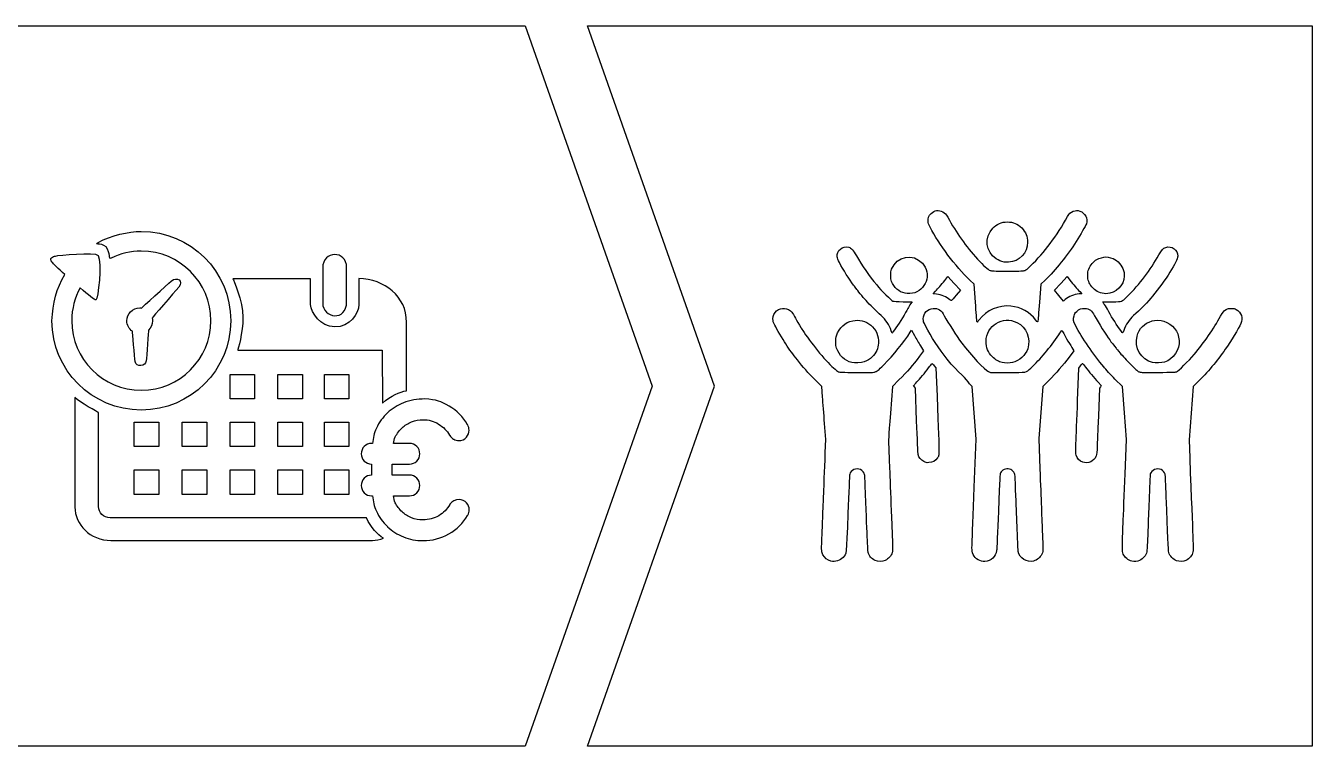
# Model space of a CAD drawing. Extents: x 13 to 404, y 38 to 269.
# Drawn here: x 272.5 to 403.5, y 195.3 to 268.7 of the extents above; entities that cross this region are included whole.
import ezdxf

# ---------------------------------------------------------------- set-up
doc = ezdxf.new("R2010")
doc.units = 0
doc.layers.add('Calque_1', color=7, linetype='CONTINUOUS')

msp = doc.modelspace()

# ---------------------------------------------------------------- linework, layer by layer
at = {"layer": 'Calque_1', "color": 5}
for points in [[(323.3915, 195.30811), (249.62688, 195.30811), (262.53337, 232.001057), (249.62689, 268.694032), (323.3915, 268.694032), (336.29798, 232.001057)], [(403.50612, 195.30811), (329.7415, 195.30811), (342.64799, 232.001059), (329.74151, 268.694035), (403.50612, 268.694035)]]:
    msp.add_lwpolyline(points, close=True, dxfattribs=at)
at = {"layer": 'Calque_1', "color": 1}
for points in [[(302.77404, 244.002584)], [(287.35655, 242.681477)], [(277.2307, 238.650006)], [(293.33838, 233.187389), (295.83433, 233.187389), (295.83433, 230.691442), (293.33838, 230.691442)], [(298.20917, 233.187389), (300.70512, 233.187389), (300.70512, 230.691442), (298.20917, 230.691442)], [(302.95233, 233.187389), (305.44828, 233.187389), (305.44828, 230.691442), (302.95233, 230.691442)], [(310.9915, 230.29822)], [(283.5968, 228.321877), (286.09275, 228.321877), (286.09275, 225.825929), (283.5968, 225.825929)], [(288.46759, 228.321877), (290.96354, 228.321877), (290.96354, 225.825929), (288.46759, 225.825929)], [(293.33838, 228.321877), (295.83433, 228.321877), (295.83433, 225.825929), (293.33838, 225.825929)], [(298.20917, 228.321877), (300.70512, 228.321877), (300.70512, 225.825929), (298.20917, 225.825929)], [(302.95233, 228.321877), (305.44828, 228.321877), (305.44828, 225.825929), (302.95233, 225.825929)], [(283.5968, 223.456352), (286.09275, 223.456352), (286.09275, 220.960405), (283.5968, 220.960405)], [(288.46759, 223.456352), (290.96354, 223.456352), (290.96354, 220.960405), (288.46759, 220.960405)], [(293.33838, 223.456352), (295.83433, 223.456352), (295.83433, 220.960405), (293.33838, 220.960405)], [(298.20917, 223.456352), (300.70512, 223.456352), (300.70512, 220.960405), (298.20917, 220.960405)], [(302.95233, 223.456352), (305.44828, 223.456352), (305.44828, 220.960405), (302.95233, 220.960405)]]:
    msp.add_lwpolyline(points, close=True, dxfattribs=at)
for points in [[(302.77404, 244.002583), (302.77404, 240.45044)], [(305.20915, 240.606824), (305.20915, 244.069604)], [(372.1354, 244.62358), (372.1354, 244.62373)], [(301.52297, 240.294056), (301.52297, 242.930237), (293.63274, 242.930237)], [(306.46022, 242.952578), (306.46022, 240.294056)], [(366.08902, 242.75486), (366.40071, 243.1465), (367.04913, 242.45259), (367.69764, 241.7587), (367.27022, 241.25257)], [(369.21673, 240.52573), (369.0793, 242.36268), (368.64047, 242.7857)], [(376.3088, 242.78575), (375.86842, 242.36315), (375.7297, 240.52579)], [(377.71404, 241.20705), (377.25316, 241.76023), (377.90039, 242.45285), (378.54773, 243.14552), (378.84266, 242.77288)], [(362.05644, 241.44199), (362.05672, 241.44158)], [(365.25184, 241.36077), (364.9067, 241.40407), (365.13617, 241.64485)], [(378.34739, 240.79824), (378.17496, 240.65415), (377.71404, 241.20705)], [(379.83449, 241.62401), (380.05194, 241.39903), (379.76384, 241.37223)], [(382.11789, 241.44569), (382.11789, 241.44558)], [(361.86452, 240.58302), (362.77485, 240.56332), (362.62293, 240.36119)], [(366.62625, 240.7763), (366.62625, 240.77704)], [(311.29404, 231.519091), (311.30811, 238.484474)], [(369.37515, 238.58316), (369.37481, 238.584)], [(360.64023, 237.63264), (360.63968, 237.63221)], [(362.58738, 237.48397), (362.70926, 237.67813), (363.01354, 237.12881)], [(383.89508, 237.81545), (383.89449, 237.81591)], [(363.6312, 236.07925), (363.94452, 235.57903), (363.53736, 235.038)], [(379.13245, 235.75453), (379.2441, 235.57843), (378.76525, 234.94605)], [(294.12423, 235.647228), (308.82832, 235.647228), (308.84612, 230.253767)], [(356.63663, 234.38761), (356.6364, 234.38712)], [(365.02167, 234.06293), (365.19334, 233.83481), (365.25084, 232.38337)], [(370.55933, 233.4642), (370.75673, 233.3767), (372.47467, 233.3767)], [(371.9485, 234.39147), (371.9485, 234.39112)], [(379.62381, 230.52349), (379.75278, 233.82584), (379.92644, 234.06049)], [(387.25561, 234.38605), (387.25561, 234.38512)], [(353.6552, 230.88845), (353.5754, 231.94711), (352.88994, 232.63397)], [(361.43613, 232.61494), (360.77242, 231.94565), (360.56459, 229.23745)], [(363.23174, 228.45187), (363.10181, 231.77748), (363.01461, 231.90995), (362.92741, 232.04232), (363.00651, 232.13062)], [(369.09624, 221.6903), (369.28694, 226.59616), (369.0792, 229.27873), (368.87145, 231.96134), (368.59863, 232.23699)], [(376.68954, 232.56219), (376.07234, 231.94807), (375.86707, 229.30907), (375.66186, 226.67011), (375.77894, 223.56488)], [(381.70784, 232.38561), (382.02014, 232.0379), (381.93344, 231.90613), (381.84664, 231.77431), (381.73825, 228.9465)], [(384.45096, 223.05294), (384.58801, 226.56534), (384.38107, 229.25231), (384.17414, 231.9392), (383.4232, 232.7045)], [(391.84656, 232.41454), (391.37424, 231.95926), (391.16666, 229.2409), (390.95904, 226.52264), (391.03194, 224.68517)], [(277.54757, 230.844015), (277.54757, 219.673751)], [(279.94917, 219.740774), (279.94917, 229.291348)], [(309.37258, 229.26423), (309.36758, 229.26013)], [(310.99155, 230.298249), (310.98855, 230.296649)], [(317.53073, 228.05864), (317.52991, 228.06024)], [(353.93527, 225.22207), (353.98857, 226.56744), (353.86201, 228.19866)], [(315.69378, 226.98211), (315.70078, 226.97091)], [(316.09516, 226.581347), (316.11516, 226.570927)], [(307.83658, 226.159657), (307.75078, 226.159657)], [(311.60818, 226.159698), (309.97538, 226.159698)], [(307.73636, 224.052333), (307.73636, 222.922922)], [(311.60818, 222.928573), (309.85034, 222.928573), (309.85034, 224.046763), (311.60818, 224.046763)], [(363.9592, 224.29771), (363.95979, 224.29857)], [(380.14339, 224.24338), (380.14183, 224.24327)], [(307.75078, 220.814793), (307.83578, 220.814793)], [(309.97137, 220.814834), (311.60818, 220.814834)], [(315.72822, 219.951531), (315.71462, 219.929901)], [(317.52857, 218.80769), (317.54137, 218.83174)], [(307.22281, 218.569962), (281.14439, 218.579069)], [(309.36277, 217.67825), (309.36777, 217.67345)], [(281.21141, 216.277993), (307.84533, 216.277993)], [(315.62723, 216.949633), (315.62805, 216.950454)], [(354.50212, 214.16654), (354.50236, 214.16802)], [(369.84351, 214.1533), (369.84302, 214.15282)], [(385.14398, 214.15863), (385.14358, 214.15782)]]:
    msp.add_lwpolyline(points, dxfattribs=at)
for points in [[(364.39778, 248.76948), (364.37458, 249.09375), (364.46568, 249.3344), (364.70328, 249.57172)], [(364.70328, 249.57172), (365.03198, 249.90039), (365.49149, 249.96703), (365.89908, 249.74513)], [(365.89908, 249.74513), (366.12155, 249.6246), (366.2171, 249.51729), (366.39793, 249.18743)], [(366.39793, 249.18743), (367.2629, 247.60974), (368.25447, 246.21811), (369.43166, 244.92958)], [(374.8347, 244.23821), (376.24749, 245.59906), (377.51817, 247.29868), (378.58766, 249.25836)], [(378.58766, 249.25836), (378.74924, 249.55436), (378.90703, 249.69903), (379.17967, 249.80104)], [(379.17967, 249.80104), (379.42889, 249.89384), (379.60654, 249.89794), (379.85874, 249.81684)], [(379.85874, 249.81684), (380.3738, 249.65052), (380.6795, 249.04607), (380.50866, 248.53179)], [(279.90691, 246.618791), (281.258, 247.348559), (282.96853, 247.742747), (284.31088, 247.753084)], [(284.31088, 247.753084), (289.33837, 247.753084), (293.41396, 243.677496), (293.41396, 238.650004)], [(364.60777, 248.17593), (364.453, 248.4739), (364.41046, 248.59422), (364.39778, 248.76948)], [(368.64047, 242.7857), (367.16805, 244.20491), (365.53977, 246.38122), (364.60777, 248.17593)], [(371.32376, 244.95601), (370.26722, 245.66295), (370.10496, 247.13933), (370.98152, 248.06849)], [(370.98152, 248.06849), (371.38449, 248.49575), (371.8874, 248.71272), (372.47474, 248.71272)], [(372.47474, 248.71272), (373.0501, 248.71272), (373.51467, 248.51759), (373.93002, 248.10164)], [(373.93002, 248.10164), (374.33408, 247.69704), (374.53335, 247.21763), (374.53211, 246.65342)], [(380.50866, 248.53179), (380.43856, 248.31948), (379.90629, 247.37526), (379.48782, 246.71957)], [(280.8797, 245.935678), (280.56376, 246.693941), (279.31324, 246.290888), (279.90691, 246.618791)], [(355.14076, 245.15122), (355.07416, 245.80054), (355.68726, 246.30849), (356.32339, 246.13038)], [(374.53211, 246.65342), (374.53011, 245.56277), (373.67548, 244.66475), (372.58502, 244.60668)], [(379.48782, 246.71957), (378.5965, 245.32298), (377.36672, 243.80117), (376.3088, 242.78575)], [(388.58327, 246.11562), (389.19909, 246.32016), (389.82331, 245.86493), (389.81902, 245.21442)], [(275.22433, 244.608718), (274.87679, 245.051039), (275.31913, 245.177416), (275.57187, 245.240604)], [(275.57187, 245.240604), (275.82462, 245.303794), (279.58434, 245.682923), (279.90028, 245.303794)], [(279.90028, 245.303794), (280.3426, 244.60872), (279.90028, 240.817408), (279.67912, 240.75422)], [(281.25066, 245.036485), (280.97449, 244.893067), (281.19566, 245.177415), (280.8797, 245.935678)], [(284.31088, 245.730181), (283.21479, 245.730181), (282.17688, 245.481112), (281.25066, 245.036485)], [(291.39105, 238.650004), (291.39105, 242.560277), (288.22115, 245.730181), (284.31088, 245.730181)], [(305.20915, 244.069604), (305.20915, 245.812166), (302.77404, 245.879187), (302.77404, 244.002584)], [(355.36427, 244.57158), (355.21584, 244.84943), (355.15585, 245.00519), (355.14076, 245.15122)], [(356.32339, 246.13038), (356.60266, 246.05268), (356.77531, 245.86194), (357.10841, 245.26546)], [(357.10841, 245.26546), (357.6312, 244.32951), (358.44372, 243.15548), (359.16752, 242.29001)], [(360.6887, 243.89813), (361.20999, 245.23437), (362.86665, 245.55263), (363.82681, 244.501)], [(369.43166, 244.92958), (370.04462, 244.2586), (370.49741, 243.84762), (370.71208, 243.76718)], [(372.1354, 244.62373), (371.8273, 244.67953), (371.59358, 244.77546), (371.32376, 244.95601)], [(381.59203, 244.89389), (381.79342, 245.01132), (382.26854, 245.13941), (382.50701, 245.13941)], [(382.50701, 245.13941), (382.74527, 245.13941), (383.22035, 245.01198), (383.42254, 244.89389)], [(384.70656, 241.14681), (385.91524, 242.33037), (387.04386, 243.82097), (387.88993, 245.35137)], [(389.81902, 245.21442), (389.81502, 244.73324), (388.52499, 242.6872), (387.25582, 241.15158)], [(387.88993, 245.35137), (388.17111, 245.8599), (388.32533, 246.02996), (388.58327, 246.11562)], [(276.52138, 243.357091), (275.87193, 243.955216), (275.34274, 244.458014), (275.22433, 244.608718)], [(356.81762, 242.27685), (356.37067, 242.86782), (355.75492, 243.84011), (355.36427, 244.57158)], [(360.5923, 243.26386), (360.59222, 243.59366), (360.6063, 243.68578), (360.6887, 243.89813)], [(363.82681, 244.501), (364.05025, 244.2564), (364.19116, 243.97751), (364.26325, 243.63736)], [(364.26325, 243.63736), (364.32805, 243.33002), (364.32805, 243.19761), (364.26318, 242.88998)], [(370.71208, 243.76718), (370.85937, 243.71238), (371.06348, 243.70508), (372.47598, 243.70508)], [(372.58502, 244.60668), (372.43342, 244.59968), (372.23106, 244.6063), (372.1354, 244.62358)], [(372.47598, 243.70508), (373.91495, 243.70512), (374.0903, 243.71108), (374.24455, 243.76968)], [(374.24455, 243.76968), (374.36606, 243.81588), (374.53573, 243.95037), (374.8347, 244.23821)], [(380.65703, 243.26521), (380.65703, 243.59486), (380.67103, 243.68725), (380.75343, 243.89948)], [(380.75343, 243.89948), (380.91707, 244.31891), (381.21616, 244.67357), (381.59203, 244.89389)], [(383.42254, 244.89389), (383.89229, 244.6195), (384.25407, 244.09414), (384.34553, 243.55357)], [(275.2078, 238.650004), (275.2938, 240.431938), (275.67698, 241.958347), (276.52138, 243.357091)], [(284.31993, 239.940472), (284.31993, 239.940472), (286.9645, 242.330695), (287.35655, 242.681477)], [(287.35653, 242.681468), (287.95682, 243.218571), (288.6203, 242.665668), (288.11479, 242.081177)], [(293.63274, 242.930237), (293.63274, 242.930237), (294.66041, 240.629164), (294.66041, 239.020646)], [(311.30811, 238.484474), (311.31311, 241.165331), (309.04454, 242.863152), (306.46022, 242.952578)], [(359.16752, 242.29001), (359.63898, 241.72644), (360.66402, 240.70934), (360.81757, 240.65282)], [(360.6776, 242.65755), (360.6081, 242.83805), (360.5928, 242.94792), (360.5923, 243.26386)], [(362.05672, 241.44158), (361.41713, 241.58746), (360.92361, 242.02262), (360.6776, 242.65755)], [(364.26318, 242.88998), (364.12606, 242.24314), (363.65784, 241.71142), (363.04304, 241.50429)], [(365.13617, 241.64485), (365.43745, 241.96112), (365.70789, 242.2761), (366.08902, 242.75486)], [(378.84266, 242.77288), (379.19434, 242.32865), (379.53721, 241.93154), (379.83449, 241.62401)], [(380.75343, 242.63093), (380.67103, 242.84319), (380.65703, 242.9356), (380.65703, 243.26521)], [(380.95762, 242.22665), (380.89902, 242.31195), (380.80671, 242.49429), (380.75343, 242.63093)], [(384.34553, 243.55357), (384.50616, 242.60411), (383.84366, 241.64834), (382.88398, 241.44495)], [(278.07681, 242.00309), (277.53809, 241.013545), (277.2307, 239.867673), (277.2307, 238.650006)], [(279.67912, 240.75422), (279.58912, 240.72851), (278.89238, 241.288641), (278.07681, 242.00309)], [(288.11479, 242.081177), (287.60928, 241.496683), (285.40855, 238.924086), (285.40855, 238.924086)], [(357.07727, 241.92631), (357.04717, 241.97001), (356.9301, 242.12812), (356.81762, 242.27685)], [(358.09022, 240.69394), (357.74094, 241.08867), (357.20507, 241.74061), (357.07727, 241.92631)], [(363.04304, 241.50429), (362.74837, 241.40549), (362.33254, 241.37857), (362.05644, 241.44199)], [(366.62625, 240.77704), (366.26826, 241.0882), (365.78513, 241.2934), (365.25184, 241.36077)], [(367.27022, 241.25257), (367.03507, 240.97418), (366.82422, 240.72702), (366.80154, 240.7033)], [(379.76384, 241.37223), (379.24352, 241.32373), (378.72422, 241.11306), (378.34739, 240.79824)], [(382.11789, 241.44558), (381.67149, 241.54228), (381.2184, 241.84776), (380.95762, 242.22665)], [(382.88398, 241.44495), (382.58365, 241.38185), (382.41255, 241.38185), (382.11789, 241.44569)], [(384.08595, 240.6415), (384.20857, 240.6862), (384.3705, 240.81774), (384.70656, 241.14681)], [(387.25582, 241.15158), (386.87023, 240.68497), (385.88714, 239.67785), (385.31773, 239.166)], [(282.83644, 238.643887), (282.83644, 239.365615), (283.42152, 239.950692), (284.14325, 239.950692)], [(284.14325, 239.950692), (284.20515, 239.950692), (284.25463, 239.951185), (284.31993, 239.940472)], [(304.00276, 238.015322), (302.46127, 238.015322), (301.65813, 239.501237), (301.52297, 240.294056)], [(302.77404, 240.45044), (302.77404, 238.931284), (305.20915, 238.484474), (305.20915, 240.606824)], [(306.46022, 240.294056), (306.46022, 239.400435), (305.54426, 238.015322), (304.00276, 238.015322)], [(348.97641, 239.65336), (349.42631, 240.04936), (350.17289, 239.9818), (350.52835, 239.51297)], [(359.63262, 239.16647), (359.07987, 239.6618), (358.46308, 240.27258), (358.09022, 240.69394)], [(360.81757, 240.65282), (360.91247, 240.61802), (361.22972, 240.59692), (361.86452, 240.58302)], [(362.33191, 239.88347), (362.11419, 239.45206), (361.52595, 238.49718), (361.11915, 237.91499)], [(362.62293, 240.36119), (362.53973, 240.25048), (362.4084, 240.03509), (362.33191, 239.88347)], [(363.91251, 238.82609), (363.91251, 239.4222), (364.32168, 239.86712), (364.90863, 239.90907)], [(364.90863, 239.90907), (365.40444, 239.94427), (365.75872, 239.71296), (366.04821, 239.16399)], [(366.80154, 240.7033), (366.77064, 240.6709), (366.72824, 240.6886), (366.62625, 240.7763)], [(369.37481, 238.584), (369.36311, 238.6413), (369.29281, 239.51536), (369.21673, 240.52573)], [(372.82455, 240.1362), (371.61174, 240.26024), (370.32175, 239.70596), (369.6061, 238.75328)], [(375.36619, 238.72164), (374.79782, 239.49575), (373.83241, 240.03307), (372.82455, 240.1362)], [(375.7297, 240.52579), (375.6539, 239.5152), (375.58, 238.64194), (375.56664, 238.58512)], [(379.52427, 239.58632), (379.78655, 239.84861), (380.01273, 239.93474), (380.37164, 239.90905)], [(380.37164, 239.90905), (380.82298, 239.87695), (381.05343, 239.69945), (381.34785, 239.15812)], [(382.1763, 240.5599), (382.1763, 240.5723), (382.56851, 240.5812), (383.04781, 240.5812)], [(382.30114, 240.38534), (382.23294, 240.46914), (382.1763, 240.54809), (382.1763, 240.5599)], [(382.65192, 239.81728), (382.52768, 240.04542), (382.3698, 240.30104), (382.30114, 240.38534)], [(383.89449, 237.81591), (383.43424, 238.4744), (383.01877, 239.14366), (382.65192, 239.81728)], [(383.04781, 240.5812), (383.76649, 240.5812), (383.94857, 240.5929), (384.08595, 240.6415)], [(394.1713, 239.10873), (394.41215, 239.55277), (394.49336, 239.64786), (394.756, 239.79339)], [(394.756, 239.79339), (394.92399, 239.88599), (394.98288, 239.89827), (395.25859, 239.89781)], [(395.25859, 239.89781), (395.52539, 239.89743), (395.59826, 239.88301), (395.75805, 239.79971)], [(395.75805, 239.79971), (396.28405, 239.52362), (396.49208, 238.89892), (396.23907, 238.35552)], [(284.31088, 229.546923), (279.28338, 229.546923), (275.2078, 233.622512), (275.2078, 238.650004)], [(277.2307, 238.650004), (277.2307, 234.73973), (280.4006, 231.569827), (284.31088, 231.569827)], [(283.39878, 237.572279), (283.0603, 237.803311), (282.83644, 238.197457), (282.83644, 238.643887)], [(284.31088, 231.569827), (288.22115, 231.569827), (291.39105, 234.739731), (291.39105, 238.650004)], [(293.41396, 238.650004), (293.41396, 233.622511), (289.33837, 229.546923), (284.31088, 229.546923)], [(285.45005, 238.643883), (285.45005, 238.272458), (285.2951, 237.937226), (285.04639, 237.696926)], [(285.40855, 238.924086), (285.43945, 238.835436), (285.45005, 238.740895), (285.45005, 238.643883)], [(294.66041, 239.020646), (294.66041, 237.412128), (294.12423, 235.647228), (294.12423, 235.647228)], [(348.60768, 238.82911), (348.60768, 239.15511), (348.7359, 239.44167), (348.97641, 239.65336)], [(348.79949, 238.18208), (348.62246, 238.53826), (348.60768, 238.58796), (348.60768, 238.82911)], [(350.52835, 239.51297), (350.59695, 239.42247), (350.76208, 239.14915), (350.89448, 238.90667)], [(350.89448, 238.90667), (351.02681, 238.66415), (351.27339, 238.24533), (351.44237, 237.97597)], [(355.07076, 237.12478), (355.35453, 237.95125), (355.93049, 238.48004), (356.73171, 238.64979)], [(356.73171, 238.64979), (357.38124, 238.78742), (358.04683, 238.62289), (358.5599, 238.19749)], [(360.63968, 237.63221), (360.44543, 238.22253), (360.10163, 238.74623), (359.63262, 239.16647)], [(364.16355, 238.06952), (363.91989, 238.54077), (363.91251, 238.56314), (363.91251, 238.82609)], [(366.04821, 239.16399), (366.44688, 238.40791), (367.25679, 237.14385), (367.83482, 236.37565)], [(369.42115, 238.51016), (369.40705, 238.49316), (369.38635, 238.52576), (369.37515, 238.58316)], [(369.6061, 238.75328), (369.5192, 238.63732), (369.43534, 238.52737), (369.42115, 238.51016)], [(370.29493, 236.55642), (370.31723, 238.15339), (372.01157, 239.18115), (373.44864, 238.46955)], [(373.44864, 238.46955), (374.42228, 237.9874), (374.88601, 236.84653), (374.53596, 235.79462)], [(375.56664, 238.58512), (375.54264, 238.48362), (375.54054, 238.48479), (375.36619, 238.72164)], [(379.42304, 238.13711), (379.19309, 238.57889), (379.15318, 238.81989), (379.25293, 239.16304)], [(379.25293, 239.16304), (379.30233, 239.33395), (379.35699, 239.41956), (379.52427, 239.58632)], [(381.34785, 239.15812), (381.74855, 238.42113), (382.5221, 237.19445), (382.90067, 236.69541)], [(385.31773, 239.166), (384.853, 238.74816), (384.52937, 238.26247), (384.30753, 237.65016)], [(385.67061, 237.0879), (385.8812, 237.85075), (386.39146, 238.36663), (387.19248, 238.62656)], [(387.19248, 238.62656), (387.46123, 238.71316), (388.12145, 238.70906), (388.38678, 238.61956)], [(388.38678, 238.61956), (389.30868, 238.30482), (389.88282, 237.58277), (389.95535, 236.64654)], [(391.48218, 235.21454), (392.49515, 236.40816), (393.4802, 237.83456), (394.1713, 239.10873)], [(396.23907, 238.35552), (395.9997, 237.84122), (395.21924, 236.55472), (394.65633, 235.74636)], [(283.69157, 234.484832), (283.63457, 234.932513), (283.39878, 237.572279), (283.39878, 237.572279)], [(285.04639, 237.696926), (285.04639, 237.696926), (284.85522, 234.957137), (284.81395, 234.560642)], [(349.9145, 236.28901), (349.60426, 236.76077), (348.97439, 237.83027), (348.79949, 238.18208)], [(351.44237, 237.97597), (351.44237, 237.97597), (351.71916, 237.5116), (352.32977, 236.66418)], [(355.08946, 235.83856), (354.97687, 236.16212), (354.9672, 236.82193), (355.07076, 237.12478)], [(358.5599, 238.19749), (359.11561, 237.73691), (359.38988, 237.10065), (359.34573, 236.3745)], [(359.89214, 234.16558), (360.8831, 235.15342), (361.93057, 236.44309), (362.58738, 237.48397)], [(360.73493, 237.3846), (360.72793, 237.3846), (360.68503, 237.49566), (360.64023, 237.63264)], [(361.11915, 237.91499), (360.91528, 237.6233), (360.74238, 237.3846), (360.73493, 237.3846)], [(363.01354, 237.12881), (363.18092, 236.82662), (363.45885, 236.35438), (363.6312, 236.07925)], [(366.35192, 234.71749), (365.50925, 235.80035), (364.67978, 237.07095), (364.16355, 238.06952)], [(374.86343, 233.82842), (375.81319, 234.72255), (376.82145, 235.92158), (377.69922, 237.20081)], [(377.69922, 237.20081), (377.86467, 237.44209), (378.00959, 237.63909), (378.02117, 237.63869)], [(378.02117, 237.63869), (378.03287, 237.63831), (378.11377, 237.50188), (378.2022, 237.33561)], [(378.2022, 237.33561), (378.35726, 237.04256), (378.90405, 236.11325), (379.13245, 235.75453)], [(382.27295, 233.94665), (381.21161, 235.21378), (380.07296, 236.88797), (379.42304, 238.13711)], [(384.19798, 237.42043), (384.18318, 237.42043), (384.04688, 237.5982), (383.89508, 237.81545)], [(384.30753, 237.65016), (384.26203, 237.52381), (384.21263, 237.42043), (384.19798, 237.42043)], [(387.25561, 234.38512), (386.07161, 234.68536), (385.34803, 235.91919), (385.67061, 237.0879)], [(351.09663, 234.65674), (350.63305, 235.2295), (350.31288, 235.69167), (349.9145, 236.28901)], [(352.32977, 236.66418), (353.30403, 235.3109), (354.84362, 233.62837), (355.26817, 233.45305)], [(356.6364, 234.38712), (355.91875, 234.58339), (355.33767, 235.12868), (355.08946, 235.83856)], [(359.34573, 236.3745), (359.31203, 235.81727), (359.10894, 235.36557), (358.71556, 234.97224)], [(367.83482, 236.37565), (368.78562, 235.11194), (370.16172, 233.64132), (370.55933, 233.4642)], [(370.94576, 234.97626), (370.4841, 235.431), (370.28593, 235.91221), (370.29493, 236.55642)], [(374.53596, 235.79462), (374.31374, 235.12667), (373.67942, 234.5533), (372.98027, 234.38847)], [(382.90067, 236.69541), (382.99867, 236.50862), (383.36023, 236.06332), (383.536, 235.84999)], [(383.536, 235.84999), (383.5508, 235.83339), (383.73457, 235.61319), (383.944, 235.36052)], [(389.95535, 236.64654), (390.02805, 235.70357), (389.37018, 234.73043), (388.46291, 234.44005)], [(394.65633, 235.74636), (393.82441, 234.5518), (392.78519, 233.31939), (391.84656, 232.41454)], [(284.81395, 234.560642), (284.75075, 233.953545), (283.76566, 233.90305), (283.69157, 234.484832)], [(352.88994, 232.63397), (352.19719, 233.32812), (351.65349, 233.94144), (351.09663, 234.65674)], [(357.89049, 234.45011), (357.57669, 234.33496), (356.94513, 234.30277), (356.63663, 234.38761)], [(358.71556, 234.97224), (358.46247, 234.71915), (358.24219, 234.57974), (357.89049, 234.45011)], [(363.53736, 235.038), (362.80492, 234.06452), (362.32652, 233.51288), (361.43613, 232.61494)], [(368.59863, 232.23699), (368.40913, 232.7409), (367.45479, 233.31107), (366.35192, 234.71749)], [(371.9485, 234.39112), (371.56785, 234.48282), (371.26937, 234.65748), (370.94576, 234.97626)], [(378.76525, 234.94605), (378.11142, 234.08261), (377.42445, 233.29357), (376.68954, 232.56219)], [(383.944, 235.36052), (384.15343, 235.10792), (384.63929, 234.58597), (385.02366, 234.20072)], [(388.46291, 234.44005), (388.15798, 234.34315), (387.53655, 234.31449), (387.25561, 234.38605)], [(389.68995, 233.45115), (389.86481, 233.51505), (390.9276, 234.56101), (391.48218, 235.21454)], [(355.26817, 233.45305), (355.3839, 233.40525), (355.6739, 233.39465), (357.11491, 233.38465)], [(357.11491, 233.38465), (358.67278, 233.37295), (358.84154, 233.37965), (359.02579, 233.43805)], [(359.02579, 233.43805), (359.20791, 233.49665), (359.29353, 233.56888), (359.89214, 234.16558)], [(363.38341, 232.54948), (363.7122, 232.9146), (364.25523, 233.57283), (364.58865, 234.01053)], [(364.58865, 234.01053), (364.70708, 234.16667), (364.81518, 234.29374), (364.82755, 234.29282)], [(364.82755, 234.29282), (364.83995, 234.2921), (364.92685, 234.18899), (365.02167, 234.06293)], [(372.98027, 234.38847), (372.69557, 234.32177), (372.23177, 234.32287), (371.9485, 234.39147)], [(372.47467, 233.3767), (374.49451, 233.3767), (374.35562, 233.3506), (374.86343, 233.82842)], [(379.92644, 234.06049), (380.02154, 234.18958), (380.10985, 234.29515), (380.12169, 234.29515)], [(380.12169, 234.29515), (380.13409, 234.29515), (380.27292, 234.12563), (380.43154, 233.91846)], [(380.43154, 233.91846), (380.78095, 233.46196), (381.2866, 232.85467), (381.70784, 232.38561)], [(383.4232, 232.7045), (383.01022, 233.12542), (382.49267, 233.68439), (382.27295, 233.94665)], [(385.02366, 234.20072), (385.6615, 233.56138), (385.74007, 233.49469), (385.92464, 233.43645)], [(385.92464, 233.43645), (386.10698, 233.37915), (386.29364, 233.37415), (387.83547, 233.38545)], [(387.83547, 233.38545), (389.2174, 233.39445), (389.57217, 233.40805), (389.68995, 233.45115)], [(363.00651, 232.13062), (363.05001, 232.17912), (363.21988, 232.36791), (363.38341, 232.54948)], [(365.25084, 232.38337), (365.57137, 224.35676), (365.56284, 224.99372), (365.35362, 224.68012)], [(279.94917, 229.291348), (279.94917, 229.291348), (277.99438, 230.374864), (277.54757, 230.844015)], [(308.84612, 230.253767), (309.73266, 231.017688), (310.62849, 231.410347), (311.29404, 231.519091)], [(313.18203, 230.683778), (312.39738, 230.680478), (311.65507, 230.557272), (310.9915, 230.29822)], [(315.635, 229.957555), (314.83578, 230.440101), (314.34832, 230.607067), (313.18203, 230.683778)], [(353.86201, 228.19866), (353.79281, 229.09577), (353.69928, 230.30622), (353.6552, 230.88845)], [(379.45373, 226.18704), (379.47603, 226.75575), (379.55233, 228.70717), (379.62381, 230.52349)], [(309.36758, 229.26013), (308.89851, 228.821326), (308.51967, 228.297249), (308.23496, 227.697871)], [(310.98855, 230.296649), (310.39153, 230.042917), (309.85083, 229.697641), (309.37258, 229.26423)], [(317.52991, 228.06024), (317.07836, 228.84292), (316.43954, 229.480244), (315.635, 229.957555)], [(360.56459, 229.23745), (360.36607, 226.65081), (360.35814, 226.49705), (360.38774, 225.80935)], [(310.84589, 227.741197), (311.12807, 227.99827), (311.45025, 228.200492), (311.823, 228.349588)], [(311.823, 228.349588), (312.19179, 228.497103), (312.57475, 228.570824), (312.98367, 228.57082)], [(312.98367, 228.57082), (313.56707, 228.57082), (314.08257, 228.425771), (314.56196, 228.13076)], [(314.56196, 228.13076), (315.05102, 227.829803), (315.42192, 227.45169), (315.69378, 226.98211)], [(317.6678, 227.500745), (317.6678, 227.694456), (317.6281, 227.888253), (317.53073, 228.05864)], [(363.38439, 225.01604), (363.37199, 225.07634), (363.30389, 226.62282), (363.23174, 228.45187)], [(381.73825, 228.9465), (381.59342, 225.18618), (381.58345, 225.01919), (381.49098, 224.81411)], [(308.23496, 227.697871), (308.00594, 227.215712), (307.91131, 226.689652), (307.83658, 226.159657)], [(309.97538, 226.159698), (310.02958, 226.380417), (310.05898, 226.611023), (310.16054, 226.814583)], [(310.16054, 226.814583), (310.34877, 227.177823), (310.5771, 227.483738), (310.84589, 227.741197)], [(315.70078, 226.97091), (315.79958, 226.812794), (315.93208, 226.674533), (316.09516, 226.581347)], [(316.11516, 226.570927), (316.27529, 226.490857), (316.45258, 226.444276), (316.63217, 226.444276)], [(316.63217, 226.444276), (316.92178, 226.444276), (317.22739, 226.553349), (317.4121, 226.788953)], [(317.4121, 226.788953), (317.57205, 226.990068), (317.6678, 227.243874), (317.6678, 227.500745)], [(307.00212, 225.851854), (306.80716, 225.656904), (306.69432, 225.378585), (306.69432, 225.103192)], [(307.75078, 226.159657), (307.47539, 226.159657), (307.19707, 226.046808), (307.00212, 225.851854)], [(312.35685, 225.851895), (312.16189, 226.046849), (311.88357, 226.159698), (311.60818, 226.159698)], [(312.66465, 225.103233), (312.66465, 225.378626), (312.5518, 225.656945), (312.35685, 225.851895)], [(360.38774, 225.80935), (360.40464, 225.4134), (360.44424, 224.41973), (360.47574, 223.60108)], [(379.47083, 224.95274), (379.41963, 225.12995), (379.41763, 225.27184), (379.45373, 226.18704)], [(306.69432, 225.103192), (306.69432, 224.827795), (306.80716, 224.549479), (307.00212, 224.354525)], [(307.00212, 224.354525), (307.19334, 224.163298), (307.46614, 224.056556), (307.73636, 224.052333)], [(311.60818, 224.046763), (311.88357, 224.046763), (312.16189, 224.159612), (312.35685, 224.354566)], [(312.35685, 224.354566), (312.5518, 224.54952), (312.66465, 224.827836), (312.66465, 225.103233)], [(353.7153, 219.61384), (353.8138, 222.1708), (353.8532, 223.16548), (353.93527, 225.22207)], [(363.95979, 224.29857), (363.66499, 224.44768), (363.44431, 224.72267), (363.38439, 225.01604)], [(364.48152, 224.19761), (364.20958, 224.18401), (364.17036, 224.19161), (363.9592, 224.29771)], [(365.35362, 224.68012), (365.13895, 224.35759), (364.88704, 224.21822), (364.48152, 224.19761)], [(380.14183, 224.24327), (379.82237, 224.35667), (379.56484, 224.62952), (379.47083, 224.95274)], [(380.94984, 224.27708), (380.73273, 224.17651), (380.37421, 224.16146), (380.14339, 224.24338)], [(381.49098, 224.81411), (381.39278, 224.59509), (381.1796, 224.38411), (380.94984, 224.27708)], [(391.03194, 224.68517), (391.38, 215.97942), (391.40304, 215.31057), (391.36166, 215.12587)], [(307.73636, 222.922922), (307.46614, 222.918722), (307.19334, 222.811953), (307.00212, 222.62073)], [(312.35685, 222.620771), (312.16189, 222.815725), (311.88357, 222.928573), (311.60818, 222.928573)], [(356.41907, 223.02142), (356.39917, 222.94582), (356.31664, 221.14491), (356.23511, 219.02061)], [(356.8379, 223.49425), (356.65161, 223.41015), (356.46644, 223.2006), (356.41907, 223.02142)], [(357.50173, 223.49353), (357.31178, 223.57923), (357.02678, 223.57963), (356.8379, 223.49425)], [(357.93869, 222.99647), (357.91539, 223.14877), (357.68549, 223.41009), (357.50173, 223.49353)], [(357.99459, 221.87244), (357.97339, 222.42829), (357.94829, 222.93406), (357.93869, 222.99647)], [(360.47574, 223.60108), (360.50714, 222.78255), (360.58144, 220.8643), (360.64162, 219.33832)], [(371.77002, 223.14669), (371.70222, 223.0134), (371.68852, 222.75907), (371.55407, 219.23301)], [(372.13401, 223.48714), (371.92829, 223.38424), (371.85699, 223.31701), (371.77002, 223.14669)], [(373.12393, 223.22432), (372.90746, 223.54445), (372.47579, 223.65897), (372.13401, 223.48714)], [(373.33942, 220.75367), (373.25172, 223.11595), (373.25962, 223.02432), (373.12393, 223.22432)], [(375.77894, 223.56488), (375.9002, 220.34778), (375.97292, 218.48483), (376.03803, 216.87672)], [(384.25062, 217.97871), (384.28522, 218.83765), (384.37554, 221.12104), (384.45096, 223.05294)], [(387.01053, 223.04189), (387.00153, 222.99619), (386.96713, 222.29683), (386.93633, 221.48838)], [(387.44964, 223.49607), (387.28278, 223.42057), (387.03807, 223.16704), (387.01053, 223.04189)], [(388.11143, 223.49608), (387.92313, 223.58128), (387.63757, 223.58128), (387.44964, 223.49607)], [(388.53025, 223.02326), (388.48315, 223.20241), (388.29769, 223.41151), (388.11143, 223.49608)], [(388.64412, 220.73502), (388.60152, 221.91741), (388.55022, 222.94713), (388.53025, 223.02326)], [(307.00212, 222.62073), (306.80716, 222.425776), (306.69432, 222.146656), (306.69432, 221.871263)], [(306.69432, 221.871263), (306.69432, 221.595865), (306.80716, 221.31755), (307.00212, 221.122596)], [(312.66465, 221.871304), (312.66465, 222.146697), (312.5518, 222.425817), (312.35685, 222.620771)], [(312.35685, 221.122637), (312.5518, 221.317591), (312.66465, 221.595906), (312.66465, 221.871304)], [(358.29445, 215.05564), (358.26095, 215.18137), (358.18467, 216.92649), (357.99459, 221.87244)], [(368.87795, 216.06835), (368.89295, 216.46214), (368.99065, 218.99206), (369.09624, 221.6903)], [(386.93633, 221.48838), (386.73589, 216.24219), (386.6931, 215.26097), (386.65857, 215.11727)], [(307.00212, 221.122596), (307.19707, 220.927642), (307.47539, 220.814793), (307.75078, 220.814793)], [(307.83578, 220.814793), (307.91018, 220.274973), (308.00499, 219.740697), (308.23496, 219.25654)], [(310.16295, 220.115063), (310.05808, 220.332979), (310.02604, 220.57845), (309.97137, 220.814834)], [(310.84589, 219.191655), (310.56158, 219.464495), (310.33556, 219.770402), (310.16295, 220.115063)], [(311.60818, 220.814834), (311.88357, 220.814834), (312.16189, 220.927683), (312.35685, 221.122637)], [(316.65323, 220.447705), (316.28904, 220.447705), (315.93025, 220.254581), (315.72822, 219.951531)], [(317.42354, 220.088601), (317.23884, 220.314003), (316.94223, 220.447705), (316.65323, 220.447705)], [(317.68886, 219.390431), (317.68886, 219.643777), (317.58926, 219.896943), (317.42354, 220.088601)], [(373.42982, 218.47531), (373.41022, 218.91994), (373.36952, 219.94523), (373.33942, 220.75367)], [(388.89729, 215.04518), (388.86009, 215.1699), (388.78424, 216.88205), (388.64412, 220.73502)], [(277.54757, 219.673751), (277.54757, 217.886513), (279.08906, 216.277993), (281.21141, 216.277993)], [(281.14439, 218.579069), (280.47417, 218.579303), (279.94917, 219.10407), (279.94917, 219.740774)], [(308.23496, 219.25654), (308.5191, 218.658364), (308.89651, 218.129469), (309.36277, 217.67825)], [(311.80537, 218.58246), (311.44685, 218.731034), (311.12976, 218.933019), (310.84589, 219.191655)], [(314.58601, 218.784457), (314.10818, 218.50333), (313.58408, 218.362832), (312.98367, 218.362832)], [(315.71462, 219.929901), (315.4435, 219.461602), (315.07309, 219.085016), (314.58601, 218.784457)], [(315.62805, 216.950454), (316.43394, 217.413307), (317.07565, 218.037728), (317.52857, 218.80769)], [(317.54137, 218.83174), (317.63047, 219.009884), (317.68886, 219.193741), (317.68886, 219.390431)], [(353.58383, 216.26807), (353.60603, 216.81467), (353.66493, 218.32029), (353.7153, 219.61384)], [(356.23511, 219.02061), (356.06812, 214.63969), (356.09891, 214.92534), (355.75307, 214.54701)], [(360.64162, 219.33832), (360.81282, 214.96323), (360.80576, 215.266), (360.74112, 215.05254)], [(371.55407, 219.23301), (371.47577, 217.15891), (371.39556, 215.35863), (371.37682, 215.23231)], [(308.9471, 216.500104), (308.38872, 216.862502), (307.64331, 217.576929), (307.22281, 218.569962)], [(309.36777, 217.67345), (309.83534, 217.236045), (310.37943, 216.888507), (310.99175, 216.634615)], [(312.98367, 218.362832), (312.56055, 218.362832), (312.17181, 218.436332), (311.80537, 218.58246)], [(373.50532, 216.50928), (373.48362, 217.14594), (373.44952, 218.03062), (373.42982, 218.47531)], [(384.18362, 215.73707), (384.18562, 216.11093), (384.21602, 217.11968), (384.25062, 217.97871)], [(307.84533, 216.277993), (308.21507, 216.277993), (308.59262, 216.356213), (308.9471, 216.500104)], [(310.99175, 216.634615), (311.61286, 216.377083), (312.28092, 216.249062), (312.98365, 216.249062)], [(312.98365, 216.249062), (313.9382, 216.249062), (314.82924, 216.483632), (315.62723, 216.949633)], [(353.70053, 214.81025), (353.54933, 215.10679), (353.54031, 215.21785), (353.58383, 216.26807)], [(373.57912, 215.1511), (373.56032, 215.26088), (373.52722, 215.87257), (373.50532, 216.50928)], [(376.03803, 216.87672), (376.05883, 216.36131), (376.07673, 215.7529), (376.07793, 215.52463)], [(354.50236, 214.16802), (354.15367, 214.26622), (353.85629, 214.50488), (353.70053, 214.81025)], [(358.99725, 214.24412), (358.65196, 214.40156), (358.3878, 214.70662), (358.29445, 215.05564)], [(360.74112, 215.05254), (360.6297, 214.67913), (360.38821, 214.40681), (360.01818, 214.23512)], [(368.87872, 215.17392), (368.86332, 215.27132), (368.86312, 215.67453), (368.87795, 216.06835)], [(369.84302, 214.15282), (369.3491, 214.2801), (368.95383, 214.69869), (368.87872, 215.17392)], [(371.37682, 215.23231), (371.28432, 214.60523), (370.81141, 214.17325), (370.17861, 214.1366)], [(375.14077, 214.17383), (374.45751, 213.97857), (373.69869, 214.45343), (373.57912, 215.1511)], [(375.9713, 214.88153), (375.79189, 214.50736), (375.53153, 214.28548), (375.14077, 214.17383)], [(376.07793, 215.52463), (376.07993, 215.13742), (376.07293, 215.09427), (375.9713, 214.88153)], [(384.25852, 214.88535), (384.18592, 215.04315), (384.17992, 215.11291), (384.18362, 215.73707)], [(385.14358, 214.15782), (384.7712, 214.25092), (384.41693, 214.54265), (384.25852, 214.88535)], [(386.65857, 215.11727), (386.56297, 214.71768), (386.31048, 214.41234), (385.93459, 214.24023)], [(389.6826, 214.2062), (389.3552, 214.3189), (389.00159, 214.69722), (388.89729, 215.04518)], [(391.36166, 215.12587), (391.27336, 214.72975), (391.01245, 214.41236), (390.63217, 214.2369)], [(355.75307, 214.54701), (355.44288, 214.20755), (354.91939, 214.04831), (354.50212, 214.16654)], [(360.01818, 214.23512), (359.71957, 214.09659), (359.31512, 214.10075), (358.99725, 214.24412)], [(370.17861, 214.1366), (370.05797, 214.1296), (369.90655, 214.13696), (369.84351, 214.1533)], [(385.93459, 214.24023), (385.71077, 214.13826), (385.36701, 214.10204), (385.14398, 214.15863)], [(390.63217, 214.2369), (390.37345, 214.1181), (389.97574, 214.1045), (389.6826, 214.2062)]]:
    msp.add_open_spline(points, degree=3, dxfattribs=at)

doc.saveas('drawing.dxf')
